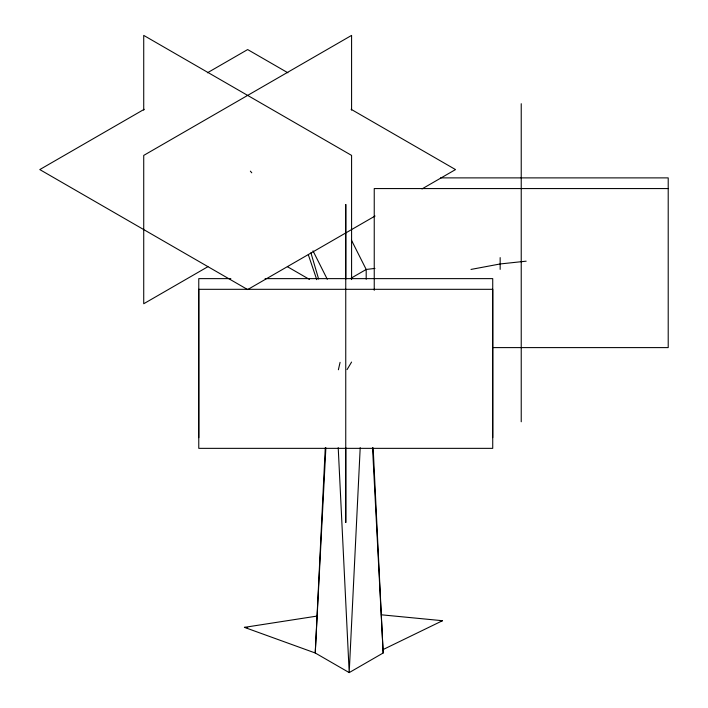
<?xml version="1.0" encoding="UTF-8"?>
<svg xmlns="http://www.w3.org/2000/svg" width="708" height="708" viewBox="0 0 708 708"><rect width="100%" height="100%" fill="white"/><g stroke="black" fill="none" stroke-linecap="round" stroke-linejoin="round"><path stroke-width="1.06" d="M345.752 447.58L345.752 522.522L345.752 204.462L345.752 279.182M325.264 447.872L315.237 652.988L349.203 672.6L383.178 652.988L373.151 447.872M360.204 447.633L349.203 672.6L338.212 447.633M325.875 447.721L315.237 652.988L244.419 627.359L317.184 616.057M338.389 369.762L340.079 362.346M347.079 369.585L351.575 362.062M144.202 109.297L39.79 169.575L247.658 289.581L375.054 216.029M207.426 72.791L247.658 49.569L287.891 72.791M207.904 266.695L143.724 303.75L143.724 155.406L351.584 35.4L351.584 110.121M421.995 188.93L455.518 169.575L351.106 109.297M351.097 278.182L366.195 269.465L374.974 268.412M382.895 649.652L442.491 620.712L381.338 614.801M470.988 269.429L500.158 263.96L526.177 261.181M440.305 621.075L442.491 620.712M440.553 177.885L668.21 177.885L668.21 347.601L492.494 347.601M668.21 188.567L374.24 188.567L374.24 290.298M230.817 278.625L198.771 278.625L198.771 448.35L492.733 448.35L492.733 278.625L265.075 278.625M244.419 627.359L247.703 627.677M287.413 266.695L309.44 279.421M250.366 171.141L251.774 172.814M351.398 240.074L366.195 269.465L366.195 279.271M312.998 250.862L327.291 279.279M308.343 254.791L316.768 279.651M310.909 252.818L318.635 279.049M372.541 447.721L383.178 652.988M521.23 103.713L521.23 421.773M500.158 257.606L500.158 269.385M492.733 437.659L492.733 289.315L198.771 289.315L198.771 437.659M351.584 279.58L351.584 155.406L143.724 35.4L143.724 110.121"/></g></svg>
